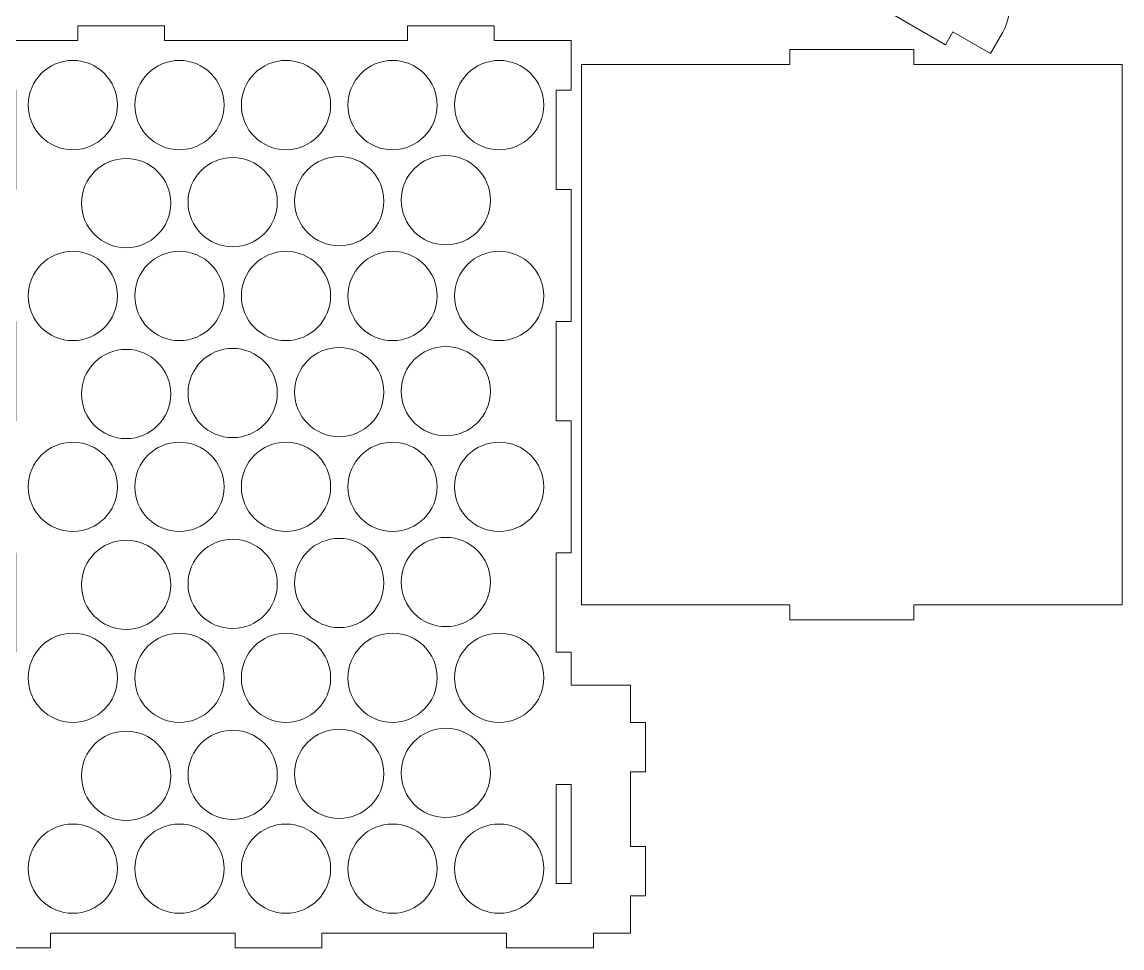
# Model space of a CAD drawing. Header units: millimetres. Extents: x -646 to 646, y -629 to 629.
# Drawn here: x 181.5 to 625.3, y -124.5 to 249 of the extents above; entities that cross this region are included whole.
import ezdxf

# ---------------------------------------------------------------- set-up
doc = ezdxf.new("R2010")
doc.units = ezdxf.units.MM
doc.header["$MEASUREMENT"] = 0
doc.layers.add('Layer 1', color=7, linetype='Continuous')

msp = doc.modelspace()

# ---------------------------------------------------------------- linework, layer by layer
at = {"layer": 'Layer 1', "color": 250, "lineweight": 20}
for points, knots in [([(577.2227, 244.9522), (582.7255, 254.5297), (579.4224, 266.7545), (569.845, 272.2574), (569.845, 272.2574), (569.845, 272.2574), (552.5036, 282.2211), (552.5036, 282.2211), (552.5036, 282.2211), (547.9043, 284.8636), (542.4438, 285.571), (537.323, 284.1874), (537.323, 284.1874), (532.2023, 282.8038), (527.841, 279.4426), (525.1985, 274.8434), (525.1985, 274.8434), (525.1985, 274.8434), (520.2166, 266.1727), (520.2166, 266.1727), (520.2166, 266.1727), (520.2166, 266.1727), (535.3903, 257.4545), (535.3903, 257.4545), (535.3903, 257.4545), (535.3903, 257.4545), (532.4013, 252.252), (532.4013, 252.252), (532.4013, 252.252), (532.4013, 252.252), (554.0779, 239.7974), (554.0779, 239.7974), (554.0779, 239.7974), (554.0779, 239.7974), (557.0671, 244.9998), (557.0671, 244.9998), (557.0671, 244.9998), (557.0671, 244.9998), (572.2408, 236.2815), (572.2408, 236.2815), (572.2408, 236.2815), (572.2408, 236.2815), (577.2227, 244.9522), (577.2227, 244.9522)], [0, 0, 0, 0, 0.08333333, 0.08333333, 0.08333333, 0.08333333, 0.16666667, 0.16666667, 0.16666667, 0.16666667, 0.25, 0.25, 0.25, 0.25, 0.33333333, 0.33333333, 0.33333333, 0.33333333, 0.41666667, 0.41666667, 0.41666667, 0.41666667, 0.5, 0.5, 0.5, 0.5, 0.58333333, 0.58333333, 0.58333333, 0.58333333, 0.66666667, 0.66666667, 0.66666667, 0.66666667, 0.75, 0.75, 0.75, 0.75, 0.83333333, 0.83333333, 0.83333333, 0.83333333, 1, 1, 1, 1]), ([(433.0001, -53.48), (433.0001, -53.48), (433.0001, -33.48), (433.0001, -33.48), (433.0001, -33.48), (433.0001, -33.48), (427.0001, -33.48), (427.0001, -33.48), (427.0001, -33.48), (427.0001, -33.48), (427.0001, -18.48), (427.0001, -18.48), (427.0001, -18.48), (427.0001, -18.48), (403.0001, -18.48), (403.0001, -18.48), (403.0001, -18.48), (403.0001, -18.48), (403.0001, -5.1467), (403.0001, -5.1467), (403.0001, -5.1467), (403.0001, -5.1467), (397.0001, -5.1467), (397.0001, -5.1467), (397.0001, -5.1467), (397.0001, -5.1467), (397.0001, 34.8533), (397.0001, 34.8533), (397.0001, 34.8533), (397.0001, 34.8533), (403.0001, 34.8533), (403.0001, 34.8533), (403.0001, 34.8533), (403.0001, 34.8533), (403.0001, 88.1867), (403.0001, 88.1867), (403.0001, 88.1867), (403.0001, 88.1867), (397.0001, 88.1867), (397.0001, 88.1867), (397.0001, 88.1867), (397.0001, 88.1867), (397.0001, 128.1867), (397.0001, 128.1867), (397.0001, 128.1867), (397.0001, 128.1867), (403.0001, 128.1867), (403.0001, 128.1867), (403.0001, 128.1867), (403.0001, 128.1867), (403.0001, 181.52), (403.0001, 181.52), (403.0001, 181.52), (403.0001, 181.52), (397.0001, 181.52), (397.0001, 181.52), (397.0001, 181.52), (397.0001, 181.52), (397.0001, 221.52), (397.0001, 221.52), (397.0001, 221.52), (397.0001, 221.52), (403.0001, 221.52), (403.0001, 221.52), (403.0001, 221.52), (403.0001, 221.52), (403.0001, 241.52), (403.0001, 241.52), (403.0001, 241.52), (403.0001, 241.52), (372.0001, 241.52), (372.0001, 241.52), (372.0001, 241.52), (372.0001, 241.52), (372.0001, 247.52), (372.0001, 247.52), (372.0001, 247.52), (372.0001, 247.52), (337.0001, 247.52), (337.0001, 247.52), (337.0001, 247.52), (337.0001, 247.52), (337.0001, 241.52), (337.0001, 241.52), (337.0001, 241.52), (337.0001, 241.52), (239.0001, 241.52), (239.0001, 241.52), (239.0001, 241.52), (239.0001, 241.52), (239.0001, 247.52), (239.0001, 247.52), (239.0001, 247.52), (239.0001, 247.52), (204.0001, 247.52), (204.0001, 247.52), (204.0001, 247.52), (204.0001, 247.52), (204.0001, 241.52), (204.0001, 241.52), (204.0001, 241.52), (204.0001, 241.52), (173.0001, 241.52), (173.0001, 241.52), (173.0001, 241.52), (173.0001, 241.52), (173.0001, 221.52), (173.0001, 221.52), (173.0001, 221.52), (173.0001, 221.52), (179.0001, 221.52), (179.0001, 221.52), (179.0001, 221.52), (179.0001, 221.52), (179.0001, 181.52), (179.0001, 181.52), (179.0001, 181.52), (179.0001, 181.52), (173.0001, 181.52), (173.0001, 181.52), (173.0001, 181.52), (173.0001, 181.52), (173.0001, 128.1867), (173.0001, 128.1867), (173.0001, 128.1867), (173.0001, 128.1867), (179.0001, 128.1867), (179.0001, 128.1867), (179.0001, 128.1867), (179.0001, 128.1867), (179.0001, 88.1867), (179.0001, 88.1867), (179.0001, 88.1867), (179.0001, 88.1867), (173.0001, 88.1867), (173.0001, 88.1867), (173.0001, 88.1867), (173.0001, 88.1867), (173.0001, 34.8533), (173.0001, 34.8533), (173.0001, 34.8533), (173.0001, 34.8533), (179.0001, 34.8533), (179.0001, 34.8533), (179.0001, 34.8533), (179.0001, 34.8533), (179.0001, -5.1467), (179.0001, -5.1467), (179.0001, -5.1467), (179.0001, -5.1467), (173.0001, -5.1467), (173.0001, -5.1467), (173.0001, -5.1467), (173.0001, -5.1467), (173.0001, -18.48), (173.0001, -18.48), (173.0001, -18.48), (173.0001, -18.48), (143.0001, -18.48), (143.0001, -18.48), (143.0001, -18.48), (143.0001, -18.48), (143.0001, -33.48), (143.0001, -33.48), (143.0001, -33.48), (143.0001, -33.48), (149.0001, -33.48), (149.0001, -33.48), (149.0001, -33.48), (149.0001, -33.48), (149.0001, -53.48), (149.0001, -53.48), (149.0001, -53.48), (149.0001, -53.48), (143.0001, -53.48), (143.0001, -53.48), (143.0001, -53.48), (143.0001, -53.48), (143.0001, -83.48), (143.0001, -83.48), (143.0001, -83.48), (143.0001, -83.48), (149.0001, -83.48), (149.0001, -83.48), (149.0001, -83.48), (149.0001, -83.48), (149.0001, -103.48), (149.0001, -103.48), (149.0001, -103.48), (149.0001, -103.48), (143.0001, -103.48), (143.0001, -103.48), (143.0001, -103.48), (143.0001, -103.48), (143.0001, -118.48), (143.0001, -118.48), (143.0001, -118.48), (143.0001, -118.48), (158.0001, -118.48), (158.0001, -118.48), (158.0001, -118.48), (158.0001, -118.48), (158.0001, -124.48), (158.0001, -124.48), (158.0001, -124.48), (158.0001, -124.48), (193.0001, -124.48), (193.0001, -124.48), (193.0001, -124.48), (193.0001, -124.48), (193.0001, -118.48), (193.0001, -118.48), (193.0001, -118.48), (193.0001, -118.48), (267.5001, -118.48), (267.5001, -118.48), (267.5001, -118.48), (267.5001, -118.48), (267.5001, -124.48), (267.5001, -124.48), (267.5001, -124.48), (267.5001, -124.48), (302.5001, -124.48), (302.5001, -124.48), (302.5001, -124.48), (302.5001, -124.48), (302.5001, -118.48), (302.5001, -118.48), (302.5001, -118.48), (302.5001, -118.48), (377.0001, -118.48), (377.0001, -118.48), (377.0001, -118.48), (377.0001, -118.48), (377.0001, -124.48), (377.0001, -124.48), (377.0001, -124.48), (377.0001, -124.48), (412.0001, -124.48), (412.0001, -124.48), (412.0001, -124.48), (412.0001, -124.48), (412.0001, -118.48), (412.0001, -118.48), (412.0001, -118.48), (412.0001, -118.48), (427.0001, -118.48), (427.0001, -118.48), (427.0001, -118.48), (427.0001, -118.48), (427.0001, -103.48), (427.0001, -103.48), (427.0001, -103.48), (427.0001, -103.48), (433.0001, -103.48), (433.0001, -103.48), (433.0001, -103.48), (433.0001, -103.48), (433.0001, -83.48), (433.0001, -83.48), (433.0001, -83.48), (433.0001, -83.48), (427.0001, -83.48), (427.0001, -83.48), (427.0001, -83.48), (427.0001, -83.48), (427.0001, -53.48), (427.0001, -53.48), (427.0001, -53.48), (427.0001, -53.48), (433.0001, -53.48), (433.0001, -53.48)], [0, 0, 0, 0, 0.01449275, 0.01449275, 0.01449275, 0.01449275, 0.02898551, 0.02898551, 0.02898551, 0.02898551, 0.04347826, 0.04347826, 0.04347826, 0.04347826, 0.05797101, 0.05797101, 0.05797101, 0.05797101, 0.07246377, 0.07246377, 0.07246377, 0.07246377, 0.08695652, 0.08695652, 0.08695652, 0.08695652, 0.10144928, 0.10144928, 0.10144928, 0.10144928, 0.11594203, 0.11594203, 0.11594203, 0.11594203, 0.13043478, 0.13043478, 0.13043478, 0.13043478, 0.14492754, 0.14492754, 0.14492754, 0.14492754, 0.15942029, 0.15942029, 0.15942029, 0.15942029, 0.17391304, 0.17391304, 0.17391304, 0.17391304, 0.1884058, 0.1884058, 0.1884058, 0.1884058, 0.20289855, 0.20289855, 0.20289855, 0.20289855, 0.2173913, 0.2173913, 0.2173913, 0.2173913, 0.23188406, 0.23188406, 0.23188406, 0.23188406, 0.24637681, 0.24637681, 0.24637681, 0.24637681, 0.26086957, 0.26086957, 0.26086957, 0.26086957, 0.27536232, 0.27536232, 0.27536232, 0.27536232, 0.28985507, 0.28985507, 0.28985507, 0.28985507, 0.30434783, 0.30434783, 0.30434783, 0.30434783, 0.31884058, 0.31884058, 0.31884058, 0.31884058, 0.33333333, 0.33333333, 0.33333333, 0.33333333, 0.34782609, 0.34782609, 0.34782609, 0.34782609, 0.36231884, 0.36231884, 0.36231884, 0.36231884, 0.37681159, 0.37681159, 0.37681159, 0.37681159, 0.39130435, 0.39130435, 0.39130435, 0.39130435, 0.4057971, 0.4057971, 0.4057971, 0.4057971, 0.42028986, 0.42028986, 0.42028986, 0.42028986, 0.43478261, 0.43478261, 0.43478261, 0.43478261, 0.44927536, 0.44927536, 0.44927536, 0.44927536, 0.46376812, 0.46376812, 0.46376812, 0.46376812, 0.47826087, 0.47826087, 0.47826087, 0.47826087, 0.49275362, 0.49275362, 0.49275362, 0.49275362, 0.50724638, 0.50724638, 0.50724638, 0.50724638, 0.52173913, 0.52173913, 0.52173913, 0.52173913, 0.53623188, 0.53623188, 0.53623188, 0.53623188, 0.55072464, 0.55072464, 0.55072464, 0.55072464, 0.56521739, 0.56521739, 0.56521739, 0.56521739, 0.57971014, 0.57971014, 0.57971014, 0.57971014, 0.5942029, 0.5942029, 0.5942029, 0.5942029, 0.60869565, 0.60869565, 0.60869565, 0.60869565, 0.62318841, 0.62318841, 0.62318841, 0.62318841, 0.63768116, 0.63768116, 0.63768116, 0.63768116, 0.65217391, 0.65217391, 0.65217391, 0.65217391, 0.66666667, 0.66666667, 0.66666667, 0.66666667, 0.68115942, 0.68115942, 0.68115942, 0.68115942, 0.69565217, 0.69565217, 0.69565217, 0.69565217, 0.71014493, 0.71014493, 0.71014493, 0.71014493, 0.72463768, 0.72463768, 0.72463768, 0.72463768, 0.73913043, 0.73913043, 0.73913043, 0.73913043, 0.75362319, 0.75362319, 0.75362319, 0.75362319, 0.76811594, 0.76811594, 0.76811594, 0.76811594, 0.7826087, 0.7826087, 0.7826087, 0.7826087, 0.79710145, 0.79710145, 0.79710145, 0.79710145, 0.8115942, 0.8115942, 0.8115942, 0.8115942, 0.82608696, 0.82608696, 0.82608696, 0.82608696, 0.84057971, 0.84057971, 0.84057971, 0.84057971, 0.85507246, 0.85507246, 0.85507246, 0.85507246, 0.86956522, 0.86956522, 0.86956522, 0.86956522, 0.88405797, 0.88405797, 0.88405797, 0.88405797, 0.89855072, 0.89855072, 0.89855072, 0.89855072, 0.91304348, 0.91304348, 0.91304348, 0.91304348, 0.92753623, 0.92753623, 0.92753623, 0.92753623, 0.94202899, 0.94202899, 0.94202899, 0.94202899, 0.95652174, 0.95652174, 0.95652174, 0.95652174, 0.97101449, 0.97101449, 0.97101449, 0.97101449, 1, 1, 1, 1]), ([(625.2767, 13.9047), (625.2767, 13.9047), (625.2767, 231.9047), (625.2767, 231.9047), (625.2767, 231.9047), (625.2767, 231.9047), (541.2767, 231.9047), (541.2767, 231.9047), (541.2767, 231.9047), (541.2767, 231.9047), (541.2767, 237.9047), (541.2767, 237.9047), (541.2767, 237.9047), (541.2767, 237.9047), (491.2767, 237.9047), (491.2767, 237.9047), (491.2767, 237.9047), (491.2767, 237.9047), (491.2767, 231.9047), (491.2767, 231.9047), (491.2767, 231.9047), (491.2767, 231.9047), (407.2767, 231.9047), (407.2767, 231.9047), (407.2767, 231.9047), (407.2767, 231.9047), (407.2767, 13.9047), (407.2767, 13.9047), (407.2767, 13.9047), (407.2767, 13.9047), (491.2767, 13.9047), (491.2767, 13.9047), (491.2767, 13.9047), (491.2767, 13.9047), (491.2767, 7.9047), (491.2767, 7.9047), (491.2767, 7.9047), (491.2767, 7.9047), (541.2767, 7.9047), (541.2767, 7.9047), (541.2767, 7.9047), (541.2767, 7.9047), (541.2767, 13.9047), (541.2767, 13.9047), (541.2767, 13.9047), (541.2767, 13.9047), (625.2767, 13.9047), (625.2767, 13.9047)], [0, 0, 0, 0, 0.07692308, 0.07692308, 0.07692308, 0.07692308, 0.15384615, 0.15384615, 0.15384615, 0.15384615, 0.23076923, 0.23076923, 0.23076923, 0.23076923, 0.30769231, 0.30769231, 0.30769231, 0.30769231, 0.38461538, 0.38461538, 0.38461538, 0.38461538, 0.46153846, 0.46153846, 0.46153846, 0.46153846, 0.53846154, 0.53846154, 0.53846154, 0.53846154, 0.61538462, 0.61538462, 0.61538462, 0.61538462, 0.69230769, 0.69230769, 0.69230769, 0.69230769, 0.76923077, 0.76923077, 0.76923077, 0.76923077, 0.84615385, 0.84615385, 0.84615385, 0.84615385, 1, 1, 1, 1]), ([(202.0001, 197.52), (192.059, 197.52), (184.0001, 205.5789), (184.0001, 215.5201), (184.0001, 215.5201), (184.0002, 225.4612), (192.0591, 233.52), (202.0002, 233.52), (202.0002, 233.52), (211.9413, 233.52), (220.0001, 225.4611), (220.0001, 215.52), (220.0001, 215.52), (220.0001, 205.5788), (211.9412, 197.52), (202.0001, 197.52)], [0, 0, 0, 0, 0.2, 0.2, 0.2, 0.2, 0.4, 0.4, 0.4, 0.4, 0.6, 0.6, 0.6, 0.6, 1, 1, 1, 1]), ([(245.0001, 197.52), (235.059, 197.52), (227.0001, 205.5789), (227.0001, 215.5201), (227.0001, 215.5201), (227.0002, 225.4612), (235.0591, 233.52), (245.0002, 233.52), (245.0002, 233.52), (254.9413, 233.52), (263.0001, 225.4611), (263.0001, 215.52), (263.0001, 215.52), (263.0001, 205.5788), (254.9412, 197.52), (245.0001, 197.52)], [0, 0, 0, 0, 0.2, 0.2, 0.2, 0.2, 0.4, 0.4, 0.4, 0.4, 0.6, 0.6, 0.6, 0.6, 1, 1, 1, 1]), ([(288.0001, 197.52), (278.059, 197.52), (270.0001, 205.5789), (270.0001, 215.5201), (270.0001, 215.5201), (270.0002, 225.4612), (278.0591, 233.52), (288.0002, 233.52), (288.0002, 233.52), (297.9413, 233.52), (306.0001, 225.4611), (306.0001, 215.52), (306.0001, 215.52), (306.0001, 205.5788), (297.9412, 197.52), (288.0001, 197.52)], [0, 0, 0, 0, 0.2, 0.2, 0.2, 0.2, 0.4, 0.4, 0.4, 0.4, 0.6, 0.6, 0.6, 0.6, 1, 1, 1, 1]), ([(331.0001, 197.52), (321.059, 197.52), (313.0001, 205.5789), (313.0001, 215.5201), (313.0001, 215.5201), (313.0002, 225.4612), (321.0591, 233.52), (331.0002, 233.52), (331.0002, 233.52), (340.9413, 233.52), (349.0001, 225.4611), (349.0001, 215.52), (349.0001, 215.52), (349.0001, 205.5788), (340.9412, 197.52), (331.0001, 197.52)], [0, 0, 0, 0, 0.2, 0.2, 0.2, 0.2, 0.4, 0.4, 0.4, 0.4, 0.6, 0.6, 0.6, 0.6, 1, 1, 1, 1]), ([(374.0001, 197.52), (364.059, 197.52), (356.0001, 205.5789), (356.0001, 215.5201), (356.0001, 215.5201), (356.0002, 225.4612), (364.0591, 233.52), (374.0002, 233.52), (374.0002, 233.52), (383.9413, 233.52), (392.0001, 225.4611), (392.0001, 215.52), (392.0001, 215.52), (392.0001, 205.5788), (383.9412, 197.52), (374.0001, 197.52)], [0, 0, 0, 0, 0.2, 0.2, 0.2, 0.2, 0.4, 0.4, 0.4, 0.4, 0.6, 0.6, 0.6, 0.6, 1, 1, 1, 1]), ([(223.5001, 157.9884), (213.559, 157.9884), (205.5001, 166.0473), (205.5001, 175.9885), (205.5001, 175.9885), (205.5002, 185.9296), (213.5591, 193.9884), (223.5002, 193.9884), (223.5002, 193.9884), (233.4413, 193.9883), (241.5001, 185.9294), (241.5001, 175.9883), (241.5001, 175.9883), (241.5001, 166.0472), (233.4412, 157.9884), (223.5001, 157.9884)], [0, 0, 0, 0, 0.2, 0.2, 0.2, 0.2, 0.4, 0.4, 0.4, 0.4, 0.6, 0.6, 0.6, 0.6, 1, 1, 1, 1]), ([(266.5001, 158.3691), (256.559, 158.3691), (248.5001, 166.428), (248.5001, 176.3692), (248.5001, 176.3692), (248.5002, 186.3103), (256.5591, 194.3691), (266.5002, 194.3691), (266.5002, 194.3691), (276.4413, 194.3691), (284.5001, 186.3102), (284.5001, 176.369), (284.5001, 176.369), (284.5001, 166.4279), (276.4412, 158.3691), (266.5001, 158.3691)], [0, 0, 0, 0, 0.2, 0.2, 0.2, 0.2, 0.4, 0.4, 0.4, 0.4, 0.6, 0.6, 0.6, 0.6, 1, 1, 1, 1]), ([(309.5001, 158.7498), (299.559, 158.7498), (291.5001, 166.8087), (291.5001, 176.7499), (291.5001, 176.7499), (291.5002, 186.691), (299.5591, 194.7499), (309.5002, 194.7498), (309.5002, 194.7498), (319.4413, 194.7498), (327.5001, 186.6909), (327.5001, 176.7498), (327.5001, 176.7498), (327.5001, 166.8087), (319.4412, 158.7498), (309.5001, 158.7498)], [0, 0, 0, 0, 0.2, 0.2, 0.2, 0.2, 0.4, 0.4, 0.4, 0.4, 0.6, 0.6, 0.6, 0.6, 1, 1, 1, 1]), ([(370.5001, 177.1305), (370.5001, 167.1894), (362.4412, 159.1305), (352.5001, 159.1305), (352.5001, 159.1305), (342.559, 159.1306), (334.5001, 167.1894), (334.5001, 177.1306), (334.5001, 177.1306), (334.5002, 187.0718), (342.5591, 195.1306), (352.5002, 195.1305), (352.5002, 195.1305), (362.4413, 195.1305), (370.5001, 187.0716), (370.5001, 177.1305)], [0, 0, 0, 0, 0.2, 0.2, 0.2, 0.2, 0.4, 0.4, 0.4, 0.4, 0.6, 0.6, 0.6, 0.6, 1, 1, 1, 1]), ([(202.0001, 120.52), (192.059, 120.52), (184.0001, 128.5789), (184.0001, 138.5201), (184.0001, 138.5201), (184.0002, 148.4612), (192.0591, 156.52), (202.0002, 156.52), (202.0002, 156.52), (211.9413, 156.52), (220.0001, 148.4611), (220.0001, 138.52), (220.0001, 138.52), (220.0001, 128.5788), (211.9412, 120.52), (202.0001, 120.52)], [0, 0, 0, 0, 0.2, 0.2, 0.2, 0.2, 0.4, 0.4, 0.4, 0.4, 0.6, 0.6, 0.6, 0.6, 1, 1, 1, 1]), ([(245.0001, 120.52), (235.059, 120.52), (227.0001, 128.5789), (227.0001, 138.5201), (227.0001, 138.5201), (227.0002, 148.4612), (235.0591, 156.52), (245.0002, 156.52), (245.0002, 156.52), (254.9413, 156.52), (263.0001, 148.4611), (263.0001, 138.52), (263.0001, 138.52), (263.0001, 128.5788), (254.9412, 120.52), (245.0001, 120.52)], [0, 0, 0, 0, 0.2, 0.2, 0.2, 0.2, 0.4, 0.4, 0.4, 0.4, 0.6, 0.6, 0.6, 0.6, 1, 1, 1, 1]), ([(288.0001, 120.52), (278.059, 120.52), (270.0001, 128.5789), (270.0001, 138.5201), (270.0001, 138.5201), (270.0002, 148.4612), (278.0591, 156.52), (288.0002, 156.52), (288.0002, 156.52), (297.9413, 156.52), (306.0001, 148.4611), (306.0001, 138.52), (306.0001, 138.52), (306.0001, 128.5788), (297.9412, 120.52), (288.0001, 120.52)], [0, 0, 0, 0, 0.2, 0.2, 0.2, 0.2, 0.4, 0.4, 0.4, 0.4, 0.6, 0.6, 0.6, 0.6, 1, 1, 1, 1]), ([(331.0001, 120.52), (321.059, 120.52), (313.0001, 128.5789), (313.0001, 138.5201), (313.0001, 138.5201), (313.0002, 148.4612), (321.0591, 156.52), (331.0002, 156.52), (331.0002, 156.52), (340.9413, 156.52), (349.0001, 148.4611), (349.0001, 138.52), (349.0001, 138.52), (349.0001, 128.5788), (340.9412, 120.52), (331.0001, 120.52)], [0, 0, 0, 0, 0.2, 0.2, 0.2, 0.2, 0.4, 0.4, 0.4, 0.4, 0.6, 0.6, 0.6, 0.6, 1, 1, 1, 1]), ([(374.0001, 120.52), (364.059, 120.52), (356.0001, 128.5789), (356.0001, 138.5201), (356.0001, 138.5201), (356.0002, 148.4612), (364.0591, 156.52), (374.0002, 156.52), (374.0002, 156.52), (383.9413, 156.52), (392.0001, 148.4611), (392.0001, 138.52), (392.0001, 138.52), (392.0001, 128.5788), (383.9412, 120.52), (374.0001, 120.52)], [0, 0, 0, 0, 0.2, 0.2, 0.2, 0.2, 0.4, 0.4, 0.4, 0.4, 0.6, 0.6, 0.6, 0.6, 1, 1, 1, 1]), ([(223.5001, 80.9884), (213.559, 80.9884), (205.5001, 89.0473), (205.5001, 98.9885), (205.5001, 98.9885), (205.5002, 108.9296), (213.5591, 116.9884), (223.5002, 116.9884), (223.5002, 116.9884), (233.4413, 116.9883), (241.5001, 108.9294), (241.5001, 98.9883), (241.5001, 98.9883), (241.5001, 89.0472), (233.4412, 80.9884), (223.5001, 80.9884)], [0, 0, 0, 0, 0.2, 0.2, 0.2, 0.2, 0.4, 0.4, 0.4, 0.4, 0.6, 0.6, 0.6, 0.6, 1, 1, 1, 1]), ([(266.5001, 81.3691), (256.559, 81.3691), (248.5001, 89.428), (248.5001, 99.3692), (248.5001, 99.3692), (248.5002, 109.3103), (256.5591, 117.3691), (266.5002, 117.3691), (266.5002, 117.3691), (276.4413, 117.3691), (284.5001, 109.3102), (284.5001, 99.369), (284.5001, 99.369), (284.5001, 89.4279), (276.4412, 81.3691), (266.5001, 81.3691)], [0, 0, 0, 0, 0.2, 0.2, 0.2, 0.2, 0.4, 0.4, 0.4, 0.4, 0.6, 0.6, 0.6, 0.6, 1, 1, 1, 1]), ([(309.5001, 81.7498), (299.559, 81.7498), (291.5001, 89.8087), (291.5001, 99.7499), (291.5001, 99.7499), (291.5002, 109.691), (299.5591, 117.7499), (309.5002, 117.7498), (309.5002, 117.7498), (319.4413, 117.7498), (327.5001, 109.6909), (327.5001, 99.7498), (327.5001, 99.7498), (327.5001, 89.8087), (319.4412, 81.7498), (309.5001, 81.7498)], [0, 0, 0, 0, 0.2, 0.2, 0.2, 0.2, 0.4, 0.4, 0.4, 0.4, 0.6, 0.6, 0.6, 0.6, 1, 1, 1, 1]), ([(352.5001, 82.1305), (342.559, 82.1306), (334.5001, 90.1894), (334.5001, 100.1306), (334.5001, 100.1306), (334.5002, 110.0718), (342.5591, 118.1306), (352.5002, 118.1305), (352.5002, 118.1305), (362.4413, 118.1305), (370.5001, 110.0716), (370.5001, 100.1305), (370.5001, 100.1305), (370.5001, 90.1894), (362.4412, 82.1305), (352.5001, 82.1305)], [0, 0, 0, 0, 0.2, 0.2, 0.2, 0.2, 0.4, 0.4, 0.4, 0.4, 0.6, 0.6, 0.6, 0.6, 1, 1, 1, 1]), ([(220.0001, 61.52), (220.0001, 51.5788), (211.9412, 43.52), (202.0001, 43.52), (202.0001, 43.52), (192.059, 43.52), (184.0001, 51.5789), (184.0001, 61.5201), (184.0001, 61.5201), (184.0002, 71.4612), (192.0591, 79.52), (202.0002, 79.52), (202.0002, 79.52), (211.9413, 79.52), (220.0001, 71.4611), (220.0001, 61.52)], [0, 0, 0, 0, 0.2, 0.2, 0.2, 0.2, 0.4, 0.4, 0.4, 0.4, 0.6, 0.6, 0.6, 0.6, 1, 1, 1, 1]), ([(263.0001, 61.52), (263.0001, 51.5788), (254.9412, 43.52), (245.0001, 43.52), (245.0001, 43.52), (235.059, 43.52), (227.0001, 51.5789), (227.0001, 61.5201), (227.0001, 61.5201), (227.0002, 71.4612), (235.0591, 79.52), (245.0002, 79.52), (245.0002, 79.52), (254.9413, 79.52), (263.0001, 71.4611), (263.0001, 61.52)], [0, 0, 0, 0, 0.2, 0.2, 0.2, 0.2, 0.4, 0.4, 0.4, 0.4, 0.6, 0.6, 0.6, 0.6, 1, 1, 1, 1]), ([(306.0001, 61.52), (306.0001, 51.5788), (297.9412, 43.52), (288.0001, 43.52), (288.0001, 43.52), (278.059, 43.52), (270.0001, 51.5789), (270.0001, 61.5201), (270.0001, 61.5201), (270.0002, 71.4612), (278.0591, 79.52), (288.0002, 79.52), (288.0002, 79.52), (297.9413, 79.52), (306.0001, 71.4611), (306.0001, 61.52)], [0, 0, 0, 0, 0.2, 0.2, 0.2, 0.2, 0.4, 0.4, 0.4, 0.4, 0.6, 0.6, 0.6, 0.6, 1, 1, 1, 1]), ([(349.0001, 61.52), (349.0001, 51.5788), (340.9412, 43.52), (331.0001, 43.52), (331.0001, 43.52), (321.059, 43.52), (313.0001, 51.5789), (313.0001, 61.5201), (313.0001, 61.5201), (313.0002, 71.4612), (321.0591, 79.52), (331.0002, 79.52), (331.0002, 79.52), (340.9413, 79.52), (349.0001, 71.4611), (349.0001, 61.52)], [0, 0, 0, 0, 0.2, 0.2, 0.2, 0.2, 0.4, 0.4, 0.4, 0.4, 0.6, 0.6, 0.6, 0.6, 1, 1, 1, 1]), ([(374.0001, 43.52), (364.059, 43.52), (356.0001, 51.5789), (356.0001, 61.5201), (356.0001, 61.5201), (356.0002, 71.4612), (364.0591, 79.52), (374.0002, 79.52), (374.0002, 79.52), (383.9413, 79.52), (392.0001, 71.4611), (392.0001, 61.52), (392.0001, 61.52), (392.0001, 51.5788), (383.9412, 43.52), (374.0001, 43.52)], [0, 0, 0, 0, 0.2, 0.2, 0.2, 0.2, 0.4, 0.4, 0.4, 0.4, 0.6, 0.6, 0.6, 0.6, 1, 1, 1, 1]), ([(241.5001, 21.9883), (241.5001, 12.0472), (233.4412, 3.9884), (223.5001, 3.9884), (223.5001, 3.9884), (213.559, 3.9884), (205.5001, 12.0473), (205.5001, 21.9885), (205.5001, 21.9885), (205.5002, 31.9296), (213.5591, 39.9884), (223.5002, 39.9884), (223.5002, 39.9884), (233.4413, 39.9883), (241.5001, 31.9294), (241.5001, 21.9883)], [0, 0, 0, 0, 0.2, 0.2, 0.2, 0.2, 0.4, 0.4, 0.4, 0.4, 0.6, 0.6, 0.6, 0.6, 1, 1, 1, 1]), ([(284.5001, 22.369), (284.5001, 12.4279), (276.4412, 4.3691), (266.5001, 4.3691), (266.5001, 4.3691), (256.559, 4.3691), (248.5001, 12.428), (248.5001, 22.3692), (248.5001, 22.3692), (248.5002, 32.3103), (256.5591, 40.3691), (266.5002, 40.3691), (266.5002, 40.3691), (276.4413, 40.3691), (284.5001, 32.3102), (284.5001, 22.369)], [0, 0, 0, 0, 0.2, 0.2, 0.2, 0.2, 0.4, 0.4, 0.4, 0.4, 0.6, 0.6, 0.6, 0.6, 1, 1, 1, 1]), ([(309.5002, 40.7498), (319.4413, 40.7498), (327.5001, 32.6909), (327.5001, 22.7498), (327.5001, 22.7498), (327.5001, 12.8087), (319.4412, 4.7498), (309.5001, 4.7498), (309.5001, 4.7498), (299.559, 4.7498), (291.5001, 12.8087), (291.5001, 22.7499), (291.5001, 22.7499), (291.5002, 32.691), (299.5591, 40.7499), (309.5002, 40.7498)], [0, 0, 0, 0, 0.2, 0.2, 0.2, 0.2, 0.4, 0.4, 0.4, 0.4, 0.6, 0.6, 0.6, 0.6, 1, 1, 1, 1]), ([(370.5001, 23.1305), (370.5001, 13.1894), (362.4412, 5.1305), (352.5001, 5.1305), (352.5001, 5.1305), (342.559, 5.1306), (334.5001, 13.1894), (334.5001, 23.1306), (334.5001, 23.1306), (334.5002, 33.0718), (342.5591, 41.1306), (352.5002, 41.1305), (352.5002, 41.1305), (362.4413, 41.1305), (370.5001, 33.0716), (370.5001, 23.1305)], [0, 0, 0, 0, 0.2, 0.2, 0.2, 0.2, 0.4, 0.4, 0.4, 0.4, 0.6, 0.6, 0.6, 0.6, 1, 1, 1, 1]), ([(220.0001, -15.48), (220.0001, -25.4212), (211.9412, -33.48), (202.0001, -33.48), (202.0001, -33.48), (192.059, -33.48), (184.0001, -25.4211), (184.0001, -15.4799), (184.0001, -15.4799), (184.0002, -5.5388), (192.0591, 2.52), (202.0002, 2.52), (202.0002, 2.52), (211.9413, 2.52), (220.0001, -5.5389), (220.0001, -15.48)], [0, 0, 0, 0, 0.2, 0.2, 0.2, 0.2, 0.4, 0.4, 0.4, 0.4, 0.6, 0.6, 0.6, 0.6, 1, 1, 1, 1]), ([(263.0001, -15.48), (263.0001, -25.4212), (254.9412, -33.48), (245.0001, -33.48), (245.0001, -33.48), (235.059, -33.48), (227.0001, -25.4211), (227.0001, -15.4799), (227.0001, -15.4799), (227.0002, -5.5388), (235.0591, 2.52), (245.0002, 2.52), (245.0002, 2.52), (254.9413, 2.52), (263.0001, -5.5389), (263.0001, -15.48)], [0, 0, 0, 0, 0.2, 0.2, 0.2, 0.2, 0.4, 0.4, 0.4, 0.4, 0.6, 0.6, 0.6, 0.6, 1, 1, 1, 1]), ([(288.0002, 2.52), (297.9413, 2.52), (306.0001, -5.5389), (306.0001, -15.48), (306.0001, -15.48), (306.0001, -25.4212), (297.9412, -33.48), (288.0001, -33.48), (288.0001, -33.48), (278.059, -33.48), (270.0001, -25.4211), (270.0001, -15.4799), (270.0001, -15.4799), (270.0002, -5.5388), (278.0591, 2.52), (288.0002, 2.52)], [0, 0, 0, 0, 0.2, 0.2, 0.2, 0.2, 0.4, 0.4, 0.4, 0.4, 0.6, 0.6, 0.6, 0.6, 1, 1, 1, 1]), ([(349.0001, -15.48), (349.0001, -25.4212), (340.9412, -33.48), (331.0001, -33.48), (331.0001, -33.48), (321.059, -33.48), (313.0001, -25.4211), (313.0001, -15.4799), (313.0001, -15.4799), (313.0002, -5.5388), (321.0591, 2.52), (331.0002, 2.52), (331.0002, 2.52), (340.9413, 2.52), (349.0001, -5.5389), (349.0001, -15.48)], [0, 0, 0, 0, 0.2, 0.2, 0.2, 0.2, 0.4, 0.4, 0.4, 0.4, 0.6, 0.6, 0.6, 0.6, 1, 1, 1, 1]), ([(392.0001, -15.48), (392.0001, -25.4212), (383.9412, -33.48), (374.0001, -33.48), (374.0001, -33.48), (364.059, -33.48), (356.0001, -25.4211), (356.0001, -15.4799), (356.0001, -15.4799), (356.0002, -5.5388), (364.0591, 2.52), (374.0002, 2.52), (374.0002, 2.52), (383.9413, 2.52), (392.0001, -5.5389), (392.0001, -15.48)], [0, 0, 0, 0, 0.2, 0.2, 0.2, 0.2, 0.4, 0.4, 0.4, 0.4, 0.6, 0.6, 0.6, 0.6, 1, 1, 1, 1]), ([(241.5001, -55.0117), (241.5001, -64.9528), (233.4412, -73.0116), (223.5001, -73.0116), (223.5001, -73.0116), (213.559, -73.0116), (205.5001, -64.9527), (205.5001, -55.0115), (205.5001, -55.0115), (205.5002, -45.0704), (213.5591, -37.0116), (223.5002, -37.0116), (223.5002, -37.0116), (233.4413, -37.0117), (241.5001, -45.0706), (241.5001, -55.0117)], [0, 0, 0, 0, 0.2, 0.2, 0.2, 0.2, 0.4, 0.4, 0.4, 0.4, 0.6, 0.6, 0.6, 0.6, 1, 1, 1, 1]), ([(284.5001, -54.631), (284.5001, -64.5721), (276.4412, -72.6309), (266.5001, -72.6309), (266.5001, -72.6309), (256.559, -72.6309), (248.5001, -64.572), (248.5001, -54.6308), (248.5001, -54.6308), (248.5002, -44.6897), (256.5591, -36.6309), (266.5002, -36.6309), (266.5002, -36.6309), (276.4413, -36.6309), (284.5001, -44.6898), (284.5001, -54.631)], [0, 0, 0, 0, 0.2, 0.2, 0.2, 0.2, 0.4, 0.4, 0.4, 0.4, 0.6, 0.6, 0.6, 0.6, 1, 1, 1, 1]), ([(309.5002, -36.2502), (319.4413, -36.2502), (327.5001, -44.3091), (327.5001, -54.2502), (327.5001, -54.2502), (327.5001, -64.1913), (319.4412, -72.2502), (309.5001, -72.2502), (309.5001, -72.2502), (299.559, -72.2502), (291.5001, -64.1913), (291.5001, -54.2501), (291.5001, -54.2501), (291.5002, -44.309), (299.5591, -36.2501), (309.5002, -36.2502)], [0, 0, 0, 0, 0.2, 0.2, 0.2, 0.2, 0.4, 0.4, 0.4, 0.4, 0.6, 0.6, 0.6, 0.6, 1, 1, 1, 1]), ([(352.5002, -35.8695), (362.4413, -35.8695), (370.5001, -43.9284), (370.5001, -53.8695), (370.5001, -53.8695), (370.5001, -63.8106), (362.4412, -71.8695), (352.5001, -71.8695), (352.5001, -71.8695), (342.559, -71.8694), (334.5001, -63.8106), (334.5001, -53.8694), (334.5001, -53.8694), (334.5002, -43.9282), (342.5591, -35.8694), (352.5002, -35.8695)], [0, 0, 0, 0, 0.2, 0.2, 0.2, 0.2, 0.4, 0.4, 0.4, 0.4, 0.6, 0.6, 0.6, 0.6, 1, 1, 1, 1]), ([(403.0001, -58.48), (403.0001, -58.48), (403.0001, -98.48), (403.0001, -98.48), (403.0001, -98.48), (403.0001, -98.48), (397.0001, -98.48), (397.0001, -98.48), (397.0001, -98.48), (397.0001, -98.48), (397.0001, -58.48), (397.0001, -58.48), (397.0001, -58.48), (397.0001, -58.48), (403.0001, -58.48), (403.0001, -58.48)], [0, 0, 0, 0, 0.2, 0.2, 0.2, 0.2, 0.4, 0.4, 0.4, 0.4, 0.6, 0.6, 0.6, 0.6, 1, 1, 1, 1]), ([(220.0001, -92.48), (220.0001, -102.4212), (211.9412, -110.48), (202.0001, -110.48), (202.0001, -110.48), (192.059, -110.48), (184.0001, -102.4211), (184.0001, -92.4799), (184.0001, -92.4799), (184.0002, -82.5388), (192.0591, -74.48), (202.0002, -74.48), (202.0002, -74.48), (211.9413, -74.48), (220.0001, -82.5389), (220.0001, -92.48)], [0, 0, 0, 0, 0.2, 0.2, 0.2, 0.2, 0.4, 0.4, 0.4, 0.4, 0.6, 0.6, 0.6, 0.6, 1, 1, 1, 1]), ([(245.0002, -74.48), (254.9413, -74.48), (263.0001, -82.5389), (263.0001, -92.48), (263.0001, -92.48), (263.0001, -102.4212), (254.9412, -110.48), (245.0001, -110.48), (245.0001, -110.48), (235.059, -110.48), (227.0001, -102.4211), (227.0001, -92.4799), (227.0001, -92.4799), (227.0002, -82.5388), (235.0591, -74.48), (245.0002, -74.48)], [0, 0, 0, 0, 0.2, 0.2, 0.2, 0.2, 0.4, 0.4, 0.4, 0.4, 0.6, 0.6, 0.6, 0.6, 1, 1, 1, 1]), ([(288.0002, -74.48), (297.9413, -74.48), (306.0001, -82.5389), (306.0001, -92.48), (306.0001, -92.48), (306.0001, -102.4212), (297.9412, -110.48), (288.0001, -110.48), (288.0001, -110.48), (278.059, -110.48), (270.0001, -102.4211), (270.0001, -92.4799), (270.0001, -92.4799), (270.0002, -82.5388), (278.0591, -74.48), (288.0002, -74.48)], [0, 0, 0, 0, 0.2, 0.2, 0.2, 0.2, 0.4, 0.4, 0.4, 0.4, 0.6, 0.6, 0.6, 0.6, 1, 1, 1, 1]), ([(331.0002, -74.48), (340.9413, -74.48), (349.0001, -82.5389), (349.0001, -92.48), (349.0001, -92.48), (349.0001, -102.4212), (340.9412, -110.48), (331.0001, -110.48), (331.0001, -110.48), (321.059, -110.48), (313.0001, -102.4211), (313.0001, -92.4799), (313.0001, -92.4799), (313.0002, -82.5388), (321.0591, -74.48), (331.0002, -74.48)], [0, 0, 0, 0, 0.2, 0.2, 0.2, 0.2, 0.4, 0.4, 0.4, 0.4, 0.6, 0.6, 0.6, 0.6, 1, 1, 1, 1]), ([(374.0002, -74.48), (383.9413, -74.48), (392.0001, -82.5389), (392.0001, -92.48), (392.0001, -92.48), (392.0001, -102.4212), (383.9412, -110.48), (374.0001, -110.48), (374.0001, -110.48), (364.059, -110.48), (356.0001, -102.4211), (356.0001, -92.4799), (356.0001, -92.4799), (356.0002, -82.5388), (364.0591, -74.48), (374.0002, -74.48)], [0, 0, 0, 0, 0.2, 0.2, 0.2, 0.2, 0.4, 0.4, 0.4, 0.4, 0.6, 0.6, 0.6, 0.6, 1, 1, 1, 1])]:
    msp.add_open_spline(points, degree=3, knots=knots, dxfattribs=at)

doc.saveas('drawing.dxf')
